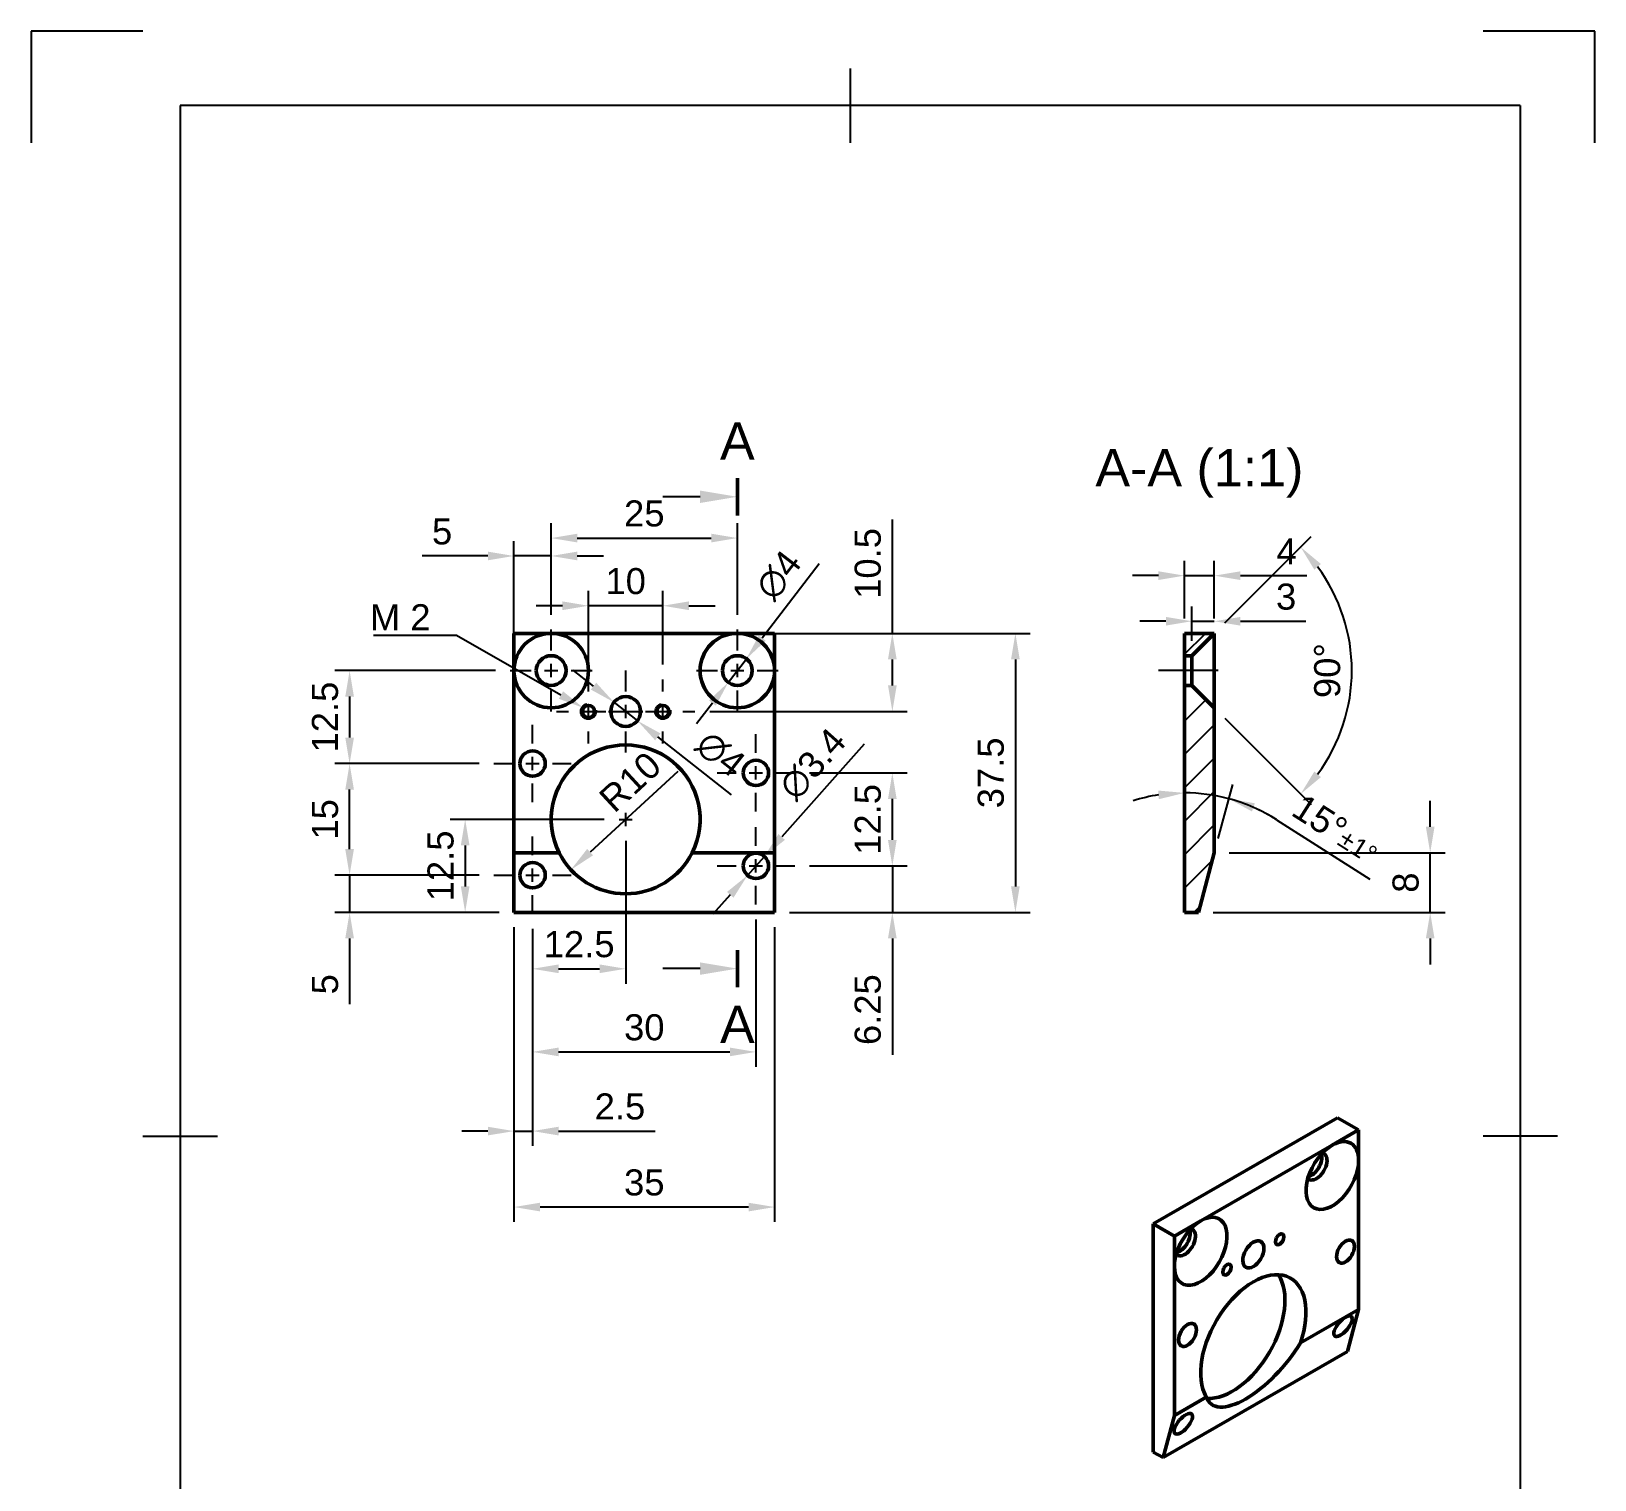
# Model space of a CAD drawing. Header units: millimetres. Extents: x 0 to 210, y 0 to 297.
# Drawn here: x 0 to 210, y 102.3 to 297 of the extents above; entities that cross this region are included whole.
import ezdxf
from ezdxf import colors
from ezdxf.entities.mleader import LeaderData, LeaderLine
from ezdxf.math import Vec2, Vec3

# ---------------------------------------------------------------- set-up
doc = ezdxf.new("R2010")
doc.units = ezdxf.units.MM
doc.header["$LTSCALE"] = 0.75
doc.linetypes.add('CENTER2', pattern=[28.575, 19.05, -3.175, 3.175, -3.175])
for name, color, linetype, lineweight in [('Border', 7, 'Continuous', 25), ('FD_Dimensions', 7, 'Continuous', 25), ('Hatching', 7, 'Continuous', 25), ('Leaders', 7, 'Continuous', 25), ('Section Lines', 7, 'Continuous', 25), ('Smart Centers', 7, 'CENTER2', 25), ('View Labels', 7, 'Continuous', 25), ('Visible', 7, 'Continuous', 50), ('Visible Narrow', 7, 'Continuous', 25)]:
    doc.layers.add(name, color=color, linetype=linetype, lineweight=lineweight)
doc.styles.get("Standard").update_dxf_attribs({"font": 'arial.ttf'})
doc.dimstyles.new('Dim-ISO-25', dxfattribs={"dimtxt": 3.5, "dimasz": 3.5, "dimexe": 2, "dimexo": 2, "dimgap": 1.5, "dimtad": 1, "dimzin": 12, "dimdsep": 46, "dimtxsty": 'Standard', "dimcen": 0, "dimazin": 3, "dimtp": 0.1, "dimtm": 0.1, "dimtfac": 0.714, "dimtmove": 0, "dimatfit": 3, "dimfxl": 1, "dimtzin": 12, "dimarcsym": 0})

# ---------------------------------------------------------------- blocks, each defined once
blk = doc.blocks.new('ISO_A4(P)_SHEET')
at = {"layer": 'Border'}
for p, q in [((15, 297), (0, 297)), ((0, 297), (0, 282)), ((210, 297), (195, 297)), ((210, 282), (210, 297)), ((110, 292), (110, 282)), ((200, 287), (20, 287)), ((20, 287), (20, 10)), ((200, 287), (200, 10)), ((15, 148.5), (25, 148.5)), ((205, 148.5), (195, 148.5))]:
    blk.add_line(p, q, dxfattribs=at)
blk = doc.blocks.new('*U6')
at = {"layer": 'Smart Centers', "color": 0, "linetype": 'Continuous', "ltscale": 0.75, "transparency": 16777216}
for p, q in [((-0.892969, 0), (0.892969, 0)), ((0, -0.892969), (0, 0.892969))]:
    blk.add_line(p, q, dxfattribs=at)
blk = doc.blocks.new('*U7')
at = {"layer": 'Smart Centers', "color": 0, "ltscale": 0.75, "transparency": 16777216}
for p, q in [((0, 2.678906), (0, 5.2)), ((-5.2, 0), (-2.678906, 0)), ((2.678906, 0), (5.2, 0)), ((0, -5.2), (0, -2.678906))]:
    blk.add_line(p, q, dxfattribs=at)
at = {"layer": 'Smart Centers', "color": 0, "linetype": 'Continuous', "ltscale": 0.75, "transparency": 16777216}
for p, q in [((-0.892969, 0), (0.892969, 0)), ((0, -0.892969), (0, 0.892969))]:
    blk.add_line(p, q, dxfattribs=at)
blk = doc.blocks.new('*U8')
at = {"layer": 'Smart Centers', "color": 0, "ltscale": 0.75, "transparency": 16777216}
for p, q in [((0, 2.678906), (0, 5.2)), ((-5.2, 0), (-2.678906, 0)), ((2.678906, 0), (5.2, 0)), ((0, -5.2), (0, -2.678906))]:
    blk.add_line(p, q, dxfattribs=at)
at = {"layer": 'Smart Centers', "color": 0, "linetype": 'Continuous', "ltscale": 0.75, "transparency": 16777216}
for p, q in [((-0.892969, 0), (0.892969, 0)), ((0, -0.892969), (0, 0.892969))]:
    blk.add_line(p, q, dxfattribs=at)
blk = doc.blocks.new('*U9')
at = {"layer": 'Smart Centers', "color": 0, "ltscale": 0.75, "transparency": 16777216}
for p, q in [((0, 2.678906), (0, 5.2)), ((-5.2, 0), (-2.678906, 0)), ((2.678906, 0), (5.2, 0)), ((0, -5.2), (0, -2.678906))]:
    blk.add_line(p, q, dxfattribs=at)
at = {"layer": 'Smart Centers', "color": 0, "linetype": 'Continuous', "ltscale": 0.75, "transparency": 16777216}
for p, q in [((-0.892969, 0), (0.892969, 0)), ((0, -0.892969), (0, 0.892969))]:
    blk.add_line(p, q, dxfattribs=at)
blk = doc.blocks.new('*U10')
at = {"layer": 'Smart Centers', "color": 0, "ltscale": 0.75, "transparency": 16777216}
for p, q in [((0, 2.678906), (0, 5.2)), ((-5.2, 0), (-2.678906, 0)), ((2.678906, 0), (5.2, 0)), ((0, -5.2), (0, -2.678906))]:
    blk.add_line(p, q, dxfattribs=at)
at = {"layer": 'Smart Centers', "color": 0, "linetype": 'Continuous', "ltscale": 0.75, "transparency": 16777216}
for p, q in [((-0.892969, 0), (0.892969, 0)), ((0, -0.892969), (0, 0.892969))]:
    blk.add_line(p, q, dxfattribs=at)
blk = doc.blocks.new('*U11')
at = {"layer": 'Smart Centers', "color": 0, "ltscale": 0.75, "transparency": 16777216}
for p, q in [((0, 2.678906), (0, 5.5)), ((-5.5, 0), (-2.678906, 0)), ((2.678906, 0), (5.5, 0)), ((0, -5.5), (0, -2.678906))]:
    blk.add_line(p, q, dxfattribs=at)
at = {"layer": 'Smart Centers', "color": 0, "linetype": 'Continuous', "ltscale": 0.75, "transparency": 16777216}
for p, q in [((-0.892969, 0), (0.892969, 0)), ((0, -0.892969), (0, 0.892969))]:
    blk.add_line(p, q, dxfattribs=at)
blk = doc.blocks.new('*U12')
at = {"layer": 'Smart Centers', "color": 0, "ltscale": 0.75, "transparency": 16777216}
for p, q in [((0, 2.678906), (0, 4.3115)), ((-4.3115, 0), (-2.678906, 0)), ((2.678906, 0), (4.3115, 0)), ((0, -4.3115), (0, -2.678906))]:
    blk.add_line(p, q, dxfattribs=at)
at = {"layer": 'Smart Centers', "color": 0, "linetype": 'Continuous', "ltscale": 0.75, "transparency": 16777216}
for p, q in [((-0.892969, 0), (0.892969, 0)), ((0, -0.892969), (0, 0.892969))]:
    blk.add_line(p, q, dxfattribs=at)
blk = doc.blocks.new('*U13')
at = {"layer": 'Smart Centers', "color": 0, "ltscale": 0.75, "transparency": 16777216}
for p, q in [((0, 2.678906), (0, 4.3115)), ((-4.3115, 0), (-2.678906, 0)), ((2.678906, 0), (4.3115, 0)), ((0, -4.3115), (0, -2.678906))]:
    blk.add_line(p, q, dxfattribs=at)
at = {"layer": 'Smart Centers', "color": 0, "linetype": 'Continuous', "ltscale": 0.75, "transparency": 16777216}
for p, q in [((-0.892969, 0), (0.892969, 0)), ((0, -0.892969), (0, 0.892969))]:
    blk.add_line(p, q, dxfattribs=at)
blk = doc.blocks.new('*U14')
at = {"layer": 'Smart Centers', "color": 0, "ltscale": 0.75, "transparency": 16777216}
for p, q in [((0, 2.678906), (0, 5.5)), ((-5.5, 0), (-2.678906, 0)), ((2.678906, 0), (5.5, 0)), ((0, -5.5), (0, -2.678906))]:
    blk.add_line(p, q, dxfattribs=at)
at = {"layer": 'Smart Centers', "color": 0, "linetype": 'Continuous', "ltscale": 0.75, "transparency": 16777216}
for p, q in [((-0.892969, 0), (0.892969, 0)), ((0, -0.892969), (0, 0.892969))]:
    blk.add_line(p, q, dxfattribs=at)
blk = doc.blocks.new('*U15')
at = {"layer": 'Smart Centers', "color": 0, "ltscale": 0.75, "transparency": 16777216}
for p, q in [((0, 2.678906), (0, 5.5)), ((-5.5, 0), (-2.678906, 0)), ((2.678906, 0), (5.5, 0)), ((0, -5.5), (0, -2.678906))]:
    blk.add_line(p, q, dxfattribs=at)
at = {"layer": 'Smart Centers', "color": 0, "linetype": 'Continuous', "ltscale": 0.75, "transparency": 16777216}
for p, q in [((-0.892969, 0), (0.892969, 0)), ((0, -0.892969), (0, 0.892969))]:
    blk.add_line(p, q, dxfattribs=at)
blk = doc.blocks.new('*U16')
at = {"layer": 'Smart Centers', "color": 0, "ltscale": 0.75, "transparency": 16777216}
blk.add_line((4, 0), (-4, 0), dxfattribs=at)
blk = doc.blocks.new('*D43')
at = {"layer": 'Defpoints', "color": 0, "transparency": 16777216}
for p in [(154.901967, 209.085929), (156.90552, 194.558438), (158.901967, 186.585929), (154.901967, 178.585929), (156.758373, 178.585929)]:
    blk.add_point(p, dxfattribs=at)
at = {"layer": 'FD_Dimensions', "lineweight": -2, "transparency": 16777216}
for p, q in [((159.419605, 188.51778), (161.369386, 195.794464)), ((167.258562, 191.042551), (179.809005, 183.042441))]:
    blk.add_line(p, q, dxfattribs=at)
for start, end in [(98.73185, 107.4637), (75, 90), (57.485078, 75), (57.5363, 66.26815)]:
    blk.add_arc((154.901967, 171.657725), 22.98819, start, end, dxfattribs=at)
at = {"layer": 'FD_Dimensions', "transparency": 16777216}
for points in [[(151.367716, 194.961115), (151.45653, 193.797834), (154.901967, 194.645915)], [(163.960285, 192.151683), (164.347152, 193.25234), (160.851748, 193.862612)]]:
    blk.add_solid(points, dxfattribs=at)
at = {"layer": 'FD_Dimensions', "color": 0, "transparency": 16777216, "insert": (175.300612, 189.814268), "char_height": 3.5, "attachment_point": 5, "rotation": 327.48507476}
blk.add_mtext('15°{\\H2.499;±1°}', dxfattribs=at)
blk = doc.blocks.new('*D44')
at = {"layer": 'Defpoints', "color": 0, "transparency": 16777216}
for p in [(158.901967, 223.841807), (154.901967, 216.085929), (158.901967, 216.085929)]:
    blk.add_point(p, dxfattribs=at)
at = {"layer": 'FD_Dimensions', "lineweight": -2, "transparency": 16777216}
for p, q in [((154.901967, 218.085929), (154.901967, 225.841807)), ((158.901967, 218.085929), (158.901967, 225.841807)), ((151.401967, 223.841807), (147.901967, 223.841807)), ((154.901967, 223.841807), (158.901967, 223.841807)), ((162.401967, 223.841807), (171.32284, 223.841807))]:
    blk.add_line(p, q, dxfattribs=at)
at = {"layer": 'FD_Dimensions', "transparency": 16777216}
for points in [[(151.401967, 224.425141), (151.401967, 223.258474), (154.901967, 223.841807)], [(162.401967, 224.425141), (162.401967, 223.258474), (158.901967, 223.841807)]]:
    blk.add_solid(points, dxfattribs=at)
at = {"layer": 'FD_Dimensions', "color": 0, "transparency": 16777216, "insert": (168.612404, 227.091807), "char_height": 3.5, "attachment_point": 5}
blk.add_mtext('4', dxfattribs=at)
blk = doc.blocks.new('*D45')
at = {"layer": 'Defpoints', "color": 0, "transparency": 16777216}
for p in [(158.901967, 217.712371), (158.901967, 216.085929), (155.901967, 213.085929)]:
    blk.add_point(p, dxfattribs=at)
at = {"layer": 'FD_Dimensions', "lineweight": -2, "transparency": 16777216}
for p, q in [((155.901967, 215.085929), (155.901967, 219.712371)), ((158.901967, 218.085929), (158.901967, 219.712371)), ((152.401967, 217.712371), (148.901967, 217.712371)), ((155.901967, 217.712371), (158.901967, 217.712371)), ((162.401967, 217.712371), (171.193918, 217.712371))]:
    blk.add_line(p, q, dxfattribs=at)
at = {"layer": 'FD_Dimensions', "transparency": 16777216}
for points in [[(152.401967, 218.295705), (152.401967, 217.129038), (155.901967, 217.712371)], [(162.401967, 218.295705), (162.401967, 217.129038), (158.901967, 217.712371)]]:
    blk.add_solid(points, dxfattribs=at)
at = {"layer": 'FD_Dimensions', "color": 0, "transparency": 16777216, "insert": (168.547942, 221.00057), "char_height": 3.5, "attachment_point": 5}
blk.add_mtext('3', dxfattribs=at)
blk = doc.blocks.new('*D46')
at = {"layer": 'Defpoints', "color": 0, "transparency": 16777216}
for p in [(176.571262, 217.160148), (158.901967, 216.085929), (155.901967, 213.085929), (155.901967, 209.085929), (158.901967, 206.085929)]:
    blk.add_point(p, dxfattribs=at)
at = {"layer": 'FD_Dimensions', "lineweight": -2, "transparency": 16777216}
for p, q in [((160.316181, 217.500142), (171.911257, 229.095218)), ((160.316181, 204.671715), (171.911256, 193.07664))]:
    blk.add_line(p, q, dxfattribs=at)
blk.add_arc((153.901967, 211.085929), 23.468981, 323.552631, 36.447367, dxfattribs=at)
at = {"layer": 'FD_Dimensions', "transparency": 16777216}
for points in [[(172.338397, 224.647904), (173.222572, 225.409051), (170.497044, 227.681004)], [(173.222572, 196.762806), (172.338396, 197.523953), (170.497043, 194.490853)]]:
    blk.add_solid(points, dxfattribs=at)
at = {"layer": 'FD_Dimensions', "color": 0, "transparency": 16777216, "insert": (174.083943, 211.085929), "char_height": 3.5, "attachment_point": 5, "rotation": 90}
blk.add_mtext('90°', dxfattribs=at)
blk = doc.blocks.new('*D47')
at = {"layer": 'Defpoints', "color": 0, "transparency": 16777216}
for p in [(64.838182, 178.585929), (99.838182, 178.585929), (64.838182, 138.98795)]:
    blk.add_point(p, dxfattribs=at)
at = {"layer": 'FD_Dimensions', "color": 0, "lineweight": -2, "transparency": 16777216}
for p, q in [((64.838182, 176.585929), (64.838182, 136.98795)), ((99.838182, 176.585929), (99.838182, 136.98795)), ((96.338182, 138.98795), (68.338182, 138.98795))]:
    blk.add_line(p, q, dxfattribs=at)
at = {"layer": 'FD_Dimensions', "color": 0, "transparency": 16777216}
for points in [[(68.338182, 139.571283), (68.338182, 138.404616), (64.838182, 138.98795)], [(96.338182, 139.571283), (96.338182, 138.404616), (99.838182, 138.98795)]]:
    blk.add_solid(points, dxfattribs=at)
at = {"layer": 'FD_Dimensions', "color": 0, "transparency": 16777216, "insert": (82.338182, 142.276149), "char_height": 3.5, "attachment_point": 5}
blk.add_mtext('35', dxfattribs=at)
blk = doc.blocks.new('*D48')
at = {"layer": 'Defpoints', "color": 0, "transparency": 16777216}
for p in [(99.838182, 216.085929), (99.838182, 178.585929), (132.185556, 178.585929)]:
    blk.add_point(p, dxfattribs=at)
at = {"layer": 'FD_Dimensions', "color": 0, "lineweight": -2, "transparency": 16777216}
for p, q in [((101.838182, 216.085929), (134.185556, 216.085929)), ((132.185556, 212.585929), (132.185556, 182.085929)), ((101.838182, 178.585929), (134.185556, 178.585929))]:
    blk.add_line(p, q, dxfattribs=at)
at = {"layer": 'FD_Dimensions', "color": 0, "transparency": 16777216}
for points in [[(131.602223, 212.585929), (132.768889, 212.585929), (132.185556, 216.085929)], [(131.602223, 182.085929), (132.768889, 182.085929), (132.185556, 178.585929)]]:
    blk.add_solid(points, dxfattribs=at)
at = {"layer": 'FD_Dimensions', "color": 0, "transparency": 16777216, "insert": (128.897357, 197.335929), "char_height": 3.5, "attachment_point": 5, "rotation": 90}
blk.add_mtext('37.5', dxfattribs=at)
blk = doc.blocks.new('*D49')
at = {"layer": 'Defpoints', "color": 0, "transparency": 16777216}
for p in [(42.757665, 198.585929), (62.138182, 198.585929), (62.138182, 183.585929)]:
    blk.add_point(p, dxfattribs=at)
at = {"layer": 'FD_Dimensions', "color": 0, "lineweight": -2, "transparency": 16777216}
for p, q in [((60.138182, 198.585929), (40.757665, 198.585929)), ((42.757665, 187.085929), (42.757665, 195.085929)), ((60.138182, 183.585929), (40.757665, 183.585929))]:
    blk.add_line(p, q, dxfattribs=at)
at = {"layer": 'FD_Dimensions', "color": 0, "transparency": 16777216}
for points in [[(42.174332, 195.085929), (43.340998, 195.085929), (42.757665, 198.585929)], [(42.174332, 187.085929), (43.340998, 187.085929), (42.757665, 183.585929)]]:
    blk.add_solid(points, dxfattribs=at)
at = {"layer": 'FD_Dimensions', "color": 0, "transparency": 16777216, "insert": (39.47066, 191.085929), "char_height": 3.5, "attachment_point": 5, "rotation": 90}
blk.add_mtext('15', dxfattribs=at)
blk = doc.blocks.new('*D50')
at = {"layer": 'Defpoints', "color": 0, "transparency": 16777216}
for p in [(102.538182, 197.335929), (115.656247, 197.335929), (102.538182, 184.835929)]:
    blk.add_point(p, dxfattribs=at)
at = {"layer": 'FD_Dimensions', "color": 0, "lineweight": -2, "transparency": 16777216}
for p, q in [((104.538182, 197.335929), (117.656247, 197.335929)), ((115.656247, 188.335929), (115.656247, 193.835929)), ((104.538182, 184.835929), (117.656247, 184.835929))]:
    blk.add_line(p, q, dxfattribs=at)
at = {"layer": 'FD_Dimensions', "color": 0, "transparency": 16777216}
for points in [[(115.072914, 193.835929), (116.23958, 193.835929), (115.656247, 197.335929)], [(115.072914, 188.335929), (116.23958, 188.335929), (115.656247, 184.835929)]]:
    blk.add_solid(points, dxfattribs=at)
at = {"layer": 'FD_Dimensions', "color": 0, "transparency": 16777216, "insert": (112.369242, 191.085929), "char_height": 3.5, "attachment_point": 5, "rotation": 90}
blk.add_mtext('12.5', dxfattribs=at)
blk = doc.blocks.new('*D51')
at = {"layer": 'Defpoints', "color": 0, "transparency": 16777216}
for p in [(94.838182, 228.890072), (69.838182, 216.58593), (94.838182, 216.58593)]:
    blk.add_point(p, dxfattribs=at)
at = {"layer": 'FD_Dimensions', "color": 0, "lineweight": -2, "transparency": 16777216}
for p, q in [((69.838182, 218.58593), (69.838182, 230.890072)), ((94.838182, 218.58593), (94.838182, 230.890072)), ((73.338182, 228.890072), (91.338182, 228.890072))]:
    blk.add_line(p, q, dxfattribs=at)
at = {"layer": 'FD_Dimensions', "color": 0, "transparency": 16777216}
for points in [[(73.338182, 229.473406), (73.338182, 228.306739), (69.838182, 228.890072)], [(91.338182, 229.473406), (91.338182, 228.306739), (94.838182, 228.890072)]]:
    blk.add_solid(points, dxfattribs=at)
at = {"layer": 'FD_Dimensions', "color": 0, "transparency": 16777216, "insert": (82.338182, 232.177078), "char_height": 3.5, "attachment_point": 5}
blk.add_mtext('25', dxfattribs=at)
blk = doc.blocks.new('*D52')
at = {"layer": 'Defpoints', "color": 0, "transparency": 16777216}
for p in [(64.338182, 211.08593), (42.757665, 198.585929), (62.138182, 198.585929)]:
    blk.add_point(p, dxfattribs=at)
at = {"layer": 'FD_Dimensions', "color": 0, "lineweight": -2, "transparency": 16777216}
for p, q in [((62.338182, 211.08593), (40.757665, 211.08593)), ((42.757665, 207.58593), (42.757665, 202.085929)), ((60.138182, 198.585929), (40.757665, 198.585929))]:
    blk.add_line(p, q, dxfattribs=at)
at = {"layer": 'FD_Dimensions', "color": 0, "transparency": 16777216}
for points in [[(42.174332, 207.58593), (43.340998, 207.58593), (42.757665, 211.08593)], [(42.174332, 202.085929), (43.340998, 202.085929), (42.757665, 198.585929)]]:
    blk.add_solid(points, dxfattribs=at)
at = {"layer": 'FD_Dimensions', "color": 0, "transparency": 16777216, "insert": (39.47066, 204.83593), "char_height": 3.5, "attachment_point": 5, "rotation": 90}
blk.add_mtext('12.5', dxfattribs=at)
blk = doc.blocks.new('*D53')
at = {"layer": 'Defpoints', "color": 0, "transparency": 16777216}
for p in [(96.055559, 212.672748), (93.620805, 209.499111)]:
    blk.add_point(p, dxfattribs=at)
at = {"layer": 'FD_Dimensions', "lineweight": -2, "transparency": 16777216}
for p, q in [((105.848135, 225.437114), (98.185968, 215.449681)), ((93.620805, 209.499111), (96.055559, 212.672748)), ((91.490396, 206.722178), (89.359986, 203.945246))]:
    blk.add_line(p, q, dxfattribs=at)
at = {"layer": 'FD_Dimensions', "transparency": 16777216}
for points in [[(97.723146, 215.804749), (98.64879, 215.094613), (96.055559, 212.672748)], [(91.027574, 207.077247), (91.953218, 206.36711), (93.620805, 209.499111)]]:
    blk.add_solid(points, dxfattribs=at)
at = {"layer": 'FD_Dimensions', "color": 0, "transparency": 16777216, "insert": (100.396652, 223.892208), "char_height": 3.5, "attachment_point": 5, "rotation": 52.50527916}
blk.add_mtext('∅4', dxfattribs=at)
blk = doc.blocks.new('*D54')
at = {"layer": 'Defpoints', "color": 0, "transparency": 16777216}
for p in [(74.838182, 219.796924), (74.838182, 209.897429), (84.838182, 209.897429)]:
    blk.add_point(p, dxfattribs=at)
at = {"layer": 'FD_Dimensions', "lineweight": -2, "transparency": 16777216}
for p, q in [((74.838182, 211.897429), (74.838182, 221.796924)), ((84.838182, 211.897429), (84.838182, 221.796924)), ((71.338182, 219.796924), (67.838182, 219.796924)), ((84.838182, 219.796924), (74.838182, 219.796924)), ((88.338182, 219.796924), (91.838182, 219.796924))]:
    blk.add_line(p, q, dxfattribs=at)
at = {"layer": 'FD_Dimensions', "transparency": 16777216}
for points in [[(71.338182, 220.380258), (71.338182, 219.213591), (74.838182, 219.796924)], [(88.338182, 220.380258), (88.338182, 219.213591), (84.838182, 219.796924)]]:
    blk.add_solid(points, dxfattribs=at)
at = {"layer": 'FD_Dimensions', "color": 0, "transparency": 16777216, "insert": (79.838182, 223.08393), "char_height": 3.5, "attachment_point": 5}
blk.add_mtext('10', dxfattribs=at)
blk = doc.blocks.new('*D55')
at = {"layer": 'Defpoints', "color": 0, "transparency": 16777216}
for p in [(78.26778, 206.824411), (81.408584, 204.347448)]:
    blk.add_point(p, dxfattribs=at)
at = {"layer": 'FD_Dimensions', "lineweight": -2, "transparency": 16777216}
for p, q in [((75.519575, 208.991753), (72.771371, 211.159096)), ((78.26778, 206.824411), (81.408584, 204.347448)), ((94.040898, 194.385107), (84.156789, 202.180106))]:
    blk.add_line(p, q, dxfattribs=at)
at = {"layer": 'FD_Dimensions', "transparency": 16777216}
for points in [[(75.880799, 209.449787), (75.158352, 208.533719), (78.26778, 206.824411)], [(84.518013, 202.63814), (83.795565, 201.722072), (81.408584, 204.347448)]]:
    blk.add_solid(points, dxfattribs=at)
at = {"layer": 'FD_Dimensions', "color": 0, "transparency": 16777216, "insert": (92.569007, 199.856756), "char_height": 3.5, "attachment_point": 5, "rotation": 321.73927116}
blk.add_mtext('∅4', dxfattribs=at)
blk = doc.blocks.new('*D56')
at = {"layer": 'Defpoints', "color": 0, "transparency": 16777216}
for p in [(98.467202, 186.106879), (96.209162, 183.56498)]:
    blk.add_point(p, dxfattribs=at)
at = {"layer": 'FD_Dimensions', "color": 0, "lineweight": -2, "transparency": 16777216}
for p, q in [((111.859876, 201.183154), (100.791655, 188.723541)), ((96.209162, 183.56498), (98.467202, 186.106879)), ((93.884709, 180.948318), (91.560256, 178.331657))]:
    blk.add_line(p, q, dxfattribs=at)
at = {"layer": 'FD_Dimensions', "color": 0, "transparency": 16777216}
for points in [[(100.355545, 189.11095), (101.227766, 188.336132), (98.467202, 186.106879)], [(93.448598, 181.335727), (94.320819, 180.560909), (96.209162, 183.56498)]]:
    blk.add_solid(points, dxfattribs=at)
at = {"layer": 'FD_Dimensions', "color": 0, "transparency": 16777216, "insert": (104.957388, 198.509684), "char_height": 3.5, "attachment_point": 5, "rotation": 48.38446077}
blk.add_mtext('∅3.4', dxfattribs=at)
blk = doc.blocks.new('*D57')
at = {"layer": 'Defpoints', "color": 0, "transparency": 16777216}
for p in [(97.338182, 179.635929), (67.338182, 178.385929), (97.338182, 159.83694)]:
    blk.add_point(p, dxfattribs=at)
at = {"layer": 'FD_Dimensions', "color": 0, "lineweight": -2, "transparency": 16777216}
for p, q in [((97.338182, 177.635929), (97.338182, 157.83694)), ((67.338182, 176.385929), (67.338182, 157.83694)), ((70.838182, 159.83694), (93.838182, 159.83694))]:
    blk.add_line(p, q, dxfattribs=at)
at = {"layer": 'FD_Dimensions', "color": 0, "transparency": 16777216}
for points in [[(70.838182, 160.420273), (70.838182, 159.253606), (67.338182, 159.83694)], [(93.838182, 160.420273), (93.838182, 159.253606), (97.338182, 159.83694)]]:
    blk.add_solid(points, dxfattribs=at)
at = {"layer": 'FD_Dimensions', "color": 0, "transparency": 16777216, "insert": (82.338182, 163.125139), "char_height": 3.5, "attachment_point": 5}
blk.add_mtext('30', dxfattribs=at)
blk = doc.blocks.new('*D58')
at = {"layer": 'Defpoints', "color": 0, "transparency": 16777216}
for p in [(62.138182, 183.585929), (42.757665, 178.585929), (64.838182, 178.585929)]:
    blk.add_point(p, dxfattribs=at)
at = {"layer": 'FD_Dimensions', "color": 0, "lineweight": -2, "transparency": 16777216}
for p, q in [((42.757665, 187.085929), (42.757665, 190.585929)), ((60.138182, 183.585929), (40.757665, 183.585929)), ((42.757665, 183.585929), (42.757665, 178.585929)), ((62.838182, 178.585929), (40.757665, 178.585929)), ((42.757665, 175.085929), (42.757665, 166.265329))]:
    blk.add_line(p, q, dxfattribs=at)
at = {"layer": 'FD_Dimensions', "color": 0, "transparency": 16777216}
for points in [[(42.174332, 187.085929), (43.340998, 187.085929), (42.757665, 183.585929)], [(42.174332, 175.085929), (43.340998, 175.085929), (42.757665, 178.585929)]]:
    blk.add_solid(points, dxfattribs=at)
at = {"layer": 'FD_Dimensions', "color": 0, "transparency": 16777216, "insert": (39.477822, 168.925629), "char_height": 3.5, "attachment_point": 5, "rotation": 90}
blk.add_mtext('5', dxfattribs=at)
blk = doc.blocks.new('*D59')
at = {"layer": 'Defpoints', "color": 0, "transparency": 16777216}
for p in [(64.838182, 178.585929), (67.338182, 178.385929), (67.338182, 149.198525)]:
    blk.add_point(p, dxfattribs=at)
at = {"layer": 'FD_Dimensions', "color": 0, "lineweight": -2, "transparency": 16777216}
for p, q in [((64.838182, 176.585929), (64.838182, 147.198525)), ((67.338182, 176.385929), (67.338182, 147.198525)), ((61.338182, 149.198525), (57.838182, 149.198525)), ((64.838182, 149.198525), (67.338182, 149.198525)), ((70.838182, 149.198525), (83.796231, 149.198525))]:
    blk.add_line(p, q, dxfattribs=at)
at = {"layer": 'FD_Dimensions', "color": 0, "transparency": 16777216}
for points in [[(61.338182, 149.781858), (61.338182, 148.615191), (64.838182, 149.198525)], [(70.838182, 149.781858), (70.838182, 148.615191), (67.338182, 149.198525)]]:
    blk.add_solid(points, dxfattribs=at)
at = {"layer": 'FD_Dimensions', "color": 0, "transparency": 16777216, "insert": (79.067207, 152.48553), "char_height": 3.5, "attachment_point": 5}
blk.add_mtext('2.5', dxfattribs=at)
blk = doc.blocks.new('*D60')
at = {"layer": 'Defpoints', "color": 0, "transparency": 16777216}
for p in [(87.195007, 197.859195), (79.838182, 191.085929)]:
    blk.add_point(p, dxfattribs=at)
at = {"layer": 'FD_Dimensions', "lineweight": -2, "transparency": 16777216}
blk.add_line((86.851233, 197.542689), (75.056246, 186.683307), dxfattribs=at)
at = {"layer": 'FD_Dimensions', "transparency": 16777216}
blk.add_solid([(74.661138, 187.112455), (75.451353, 186.254159), (72.481357, 184.312664)], dxfattribs=at)
at = {"layer": 'FD_Dimensions', "color": 0, "transparency": 16777216, "insert": (80.449381, 196.116614), "char_height": 3.5, "attachment_point": 5, "rotation": 42.63508148}
blk.add_mtext('R10', dxfattribs=at)
blk = doc.blocks.new('*D61')
at = {"layer": 'Defpoints', "color": 0, "transparency": 16777216}
for p in [(64.838182, 226.485425), (69.838182, 216.58593), (64.838182, 211.08593)]:
    blk.add_point(p, dxfattribs=at)
at = {"layer": 'FD_Dimensions', "color": 0, "lineweight": -2, "transparency": 16777216}
for p, q in [((64.838182, 213.08593), (64.838182, 228.485425)), ((69.838182, 218.58593), (69.838182, 228.485425)), ((61.338182, 226.485425), (52.517582, 226.485425)), ((69.838182, 226.485425), (64.838182, 226.485425)), ((73.338182, 226.485425), (76.838182, 226.485425))]:
    blk.add_line(p, q, dxfattribs=at)
at = {"layer": 'FD_Dimensions', "color": 0, "transparency": 16777216}
for points in [[(61.338182, 227.068758), (61.338182, 225.902091), (64.838182, 226.485425)], [(73.338182, 227.068758), (73.338182, 225.902091), (69.838182, 226.485425)]]:
    blk.add_solid(points, dxfattribs=at)
at = {"layer": 'FD_Dimensions', "color": 0, "transparency": 16777216, "insert": (55.177882, 229.765268), "char_height": 3.5, "attachment_point": 5}
blk.add_mtext('5', dxfattribs=at)
blk = doc.blocks.new('*D62')
at = {"layer": 'Defpoints', "color": 0, "transparency": 16777216}
for p in [(94.838182, 216.085929), (115.656247, 216.085929), (89.149682, 205.585929)]:
    blk.add_point(p, dxfattribs=at)
at = {"layer": 'FD_Dimensions', "color": 0, "lineweight": -2, "transparency": 16777216}
for p, q in [((115.656247, 216.085929), (115.656247, 231.374129)), ((96.838182, 216.085929), (117.656247, 216.085929)), ((115.656247, 209.085929), (115.656247, 212.585929)), ((91.149682, 205.585929), (117.656247, 205.585929))]:
    blk.add_line(p, q, dxfattribs=at)
at = {"layer": 'FD_Dimensions', "color": 0, "transparency": 16777216}
for points in [[(115.072914, 212.585929), (116.23958, 212.585929), (115.656247, 216.085929)], [(115.072914, 209.085929), (116.23958, 209.085929), (115.656247, 205.585929)]]:
    blk.add_solid(points, dxfattribs=at)
at = {"layer": 'FD_Dimensions', "color": 0, "transparency": 16777216, "insert": (112.369242, 225.480029), "char_height": 3.5, "attachment_point": 5, "rotation": 90}
blk.add_mtext('10.5', dxfattribs=at)
blk = doc.blocks.new('*D63')
at = {"layer": 'Defpoints', "color": 0, "transparency": 16777216}
for p in [(102.538182, 184.835929), (99.838182, 178.585929), (115.656247, 178.585929)]:
    blk.add_point(p, dxfattribs=at)
at = {"layer": 'FD_Dimensions', "color": 0, "lineweight": -2, "transparency": 16777216}
for p, q in [((115.656247, 188.335929), (115.656247, 191.835929)), ((104.538182, 184.835929), (117.656247, 184.835929)), ((115.656247, 184.835929), (115.656247, 178.585929)), ((101.838182, 178.585929), (117.656247, 178.585929)), ((115.656247, 175.085929), (115.656247, 159.449163))]:
    blk.add_line(p, q, dxfattribs=at)
at = {"layer": 'FD_Dimensions', "color": 0, "transparency": 16777216}
for points in [[(115.072914, 188.335929), (116.23958, 188.335929), (115.656247, 184.835929)], [(115.072914, 175.085929), (116.23958, 175.085929), (115.656247, 178.585929)]]:
    blk.add_solid(points, dxfattribs=at)
at = {"layer": 'FD_Dimensions', "color": 0, "transparency": 16777216, "insert": (112.369242, 165.517546), "char_height": 3.5, "attachment_point": 5, "rotation": 90}
blk.add_mtext('6.25', dxfattribs=at)
blk = doc.blocks.new('*D64')
at = {"layer": 'Defpoints', "color": 0, "transparency": 16777216}
for p in [(79.838182, 190.192961), (67.338182, 178.385929), (79.838182, 171.007528)]:
    blk.add_point(p, dxfattribs=at)
at = {"layer": 'FD_Dimensions', "lineweight": -2, "transparency": 16777216}
for p, q in [((79.838182, 188.192961), (79.838182, 169.007528)), ((67.338182, 176.385929), (67.338182, 169.007528)), ((70.838182, 171.007528), (76.338182, 171.007528))]:
    blk.add_line(p, q, dxfattribs=at)
at = {"layer": 'FD_Dimensions', "transparency": 16777216}
for points in [[(70.838182, 171.590862), (70.838182, 170.424195), (67.338182, 171.007528)], [(76.338182, 171.590862), (76.338182, 170.424195), (79.838182, 171.007528)]]:
    blk.add_solid(points, dxfattribs=at)
at = {"layer": 'FD_Dimensions', "color": 0, "transparency": 16777216, "insert": (73.588182, 174.294534), "char_height": 3.5, "attachment_point": 5}
blk.add_mtext('12.5', dxfattribs=at)
blk = doc.blocks.new('*D65')
at = {"layer": 'Defpoints', "color": 0, "transparency": 16777216}
for p in [(78.945213, 191.085929), (58.279318, 178.585929), (64.838182, 178.585929)]:
    blk.add_point(p, dxfattribs=at)
at = {"layer": 'FD_Dimensions', "lineweight": -2, "transparency": 16777216}
for p, q in [((76.945213, 191.085929), (56.279318, 191.085929)), ((58.279318, 187.585929), (58.279318, 182.085929)), ((62.838182, 178.585929), (56.279318, 178.585929))]:
    blk.add_line(p, q, dxfattribs=at)
at = {"layer": 'FD_Dimensions', "transparency": 16777216}
for points in [[(57.695985, 187.585929), (58.862651, 187.585929), (58.279318, 191.085929)], [(57.695985, 182.085929), (58.862651, 182.085929), (58.279318, 178.585929)]]:
    blk.add_solid(points, dxfattribs=at)
at = {"layer": 'FD_Dimensions', "color": 0, "transparency": 16777216, "insert": (54.992313, 184.835929), "char_height": 3.5, "attachment_point": 5, "rotation": 90}
blk.add_mtext('12.5', dxfattribs=at)
blk = doc.blocks.new('*D66')
at = {"layer": 'Defpoints', "color": 0, "transparency": 16777216}
for p in [(158.901967, 186.585929), (187.899633, 186.585929), (156.758373, 178.585929)]:
    blk.add_point(p, dxfattribs=at)
at = {"layer": 'FD_Dimensions', "color": 0, "lineweight": -2, "transparency": 16777216}
for p, q in [((187.899633, 190.085929), (187.899633, 193.585929)), ((160.901967, 186.585929), (189.899633, 186.585929)), ((187.899633, 178.585929), (187.899633, 186.585929)), ((158.758373, 178.585929), (189.899633, 178.585929)), ((187.899633, 175.085929), (187.899633, 171.585929))]:
    blk.add_line(p, q, dxfattribs=at)
at = {"layer": 'FD_Dimensions', "color": 0, "transparency": 16777216}
for points in [[(187.3163, 190.085929), (188.482967, 190.085929), (187.899633, 186.585929)], [(187.3163, 175.085929), (188.482967, 175.085929), (187.899633, 178.585929)]]:
    blk.add_solid(points, dxfattribs=at)
at = {"layer": 'FD_Dimensions', "color": 0, "transparency": 16777216, "insert": (184.612628, 182.585929), "char_height": 3.5, "attachment_point": 5, "rotation": 90}
blk.add_mtext('8', dxfattribs=at)

msp = doc.modelspace()

# ---------------------------------------------------------------- hatches: boundary and pattern name
at = {"layer": 'Hatching'}
h = msp.add_hatch(dxfattribs=at)
h.set_pattern_fill('ANSI31', color=256, style=0)
h.paths.add_polyline_path([(158.902, 206.086), (155.902, 209.086), (154.902, 209.086), (154.902, 178.586), (156.758, 178.586), (158.902, 186.586)], flags=0)
h.paths.add_polyline_path([(155.902, 213.086), (158.902, 216.086), (154.902, 216.086), (154.902, 213.086)], flags=0)

# ---------------------------------------------------------------- linework, layer by layer
at = {"layer": 'Section Lines', "lineweight": 50}
for p, q in [((94.838, 236.938), (94.838, 231.938)), ((94.838, 168.532), (94.838, 173.532))]:
    msp.add_line(p, q, dxfattribs=at)
at = {"layer": 'Section Lines'}
for p, q in [((89.838, 234.438), (84.838, 234.438)), ((89.838, 171.032), (84.838, 171.032))]:
    msp.add_line(p, q, dxfattribs=at)
for points in [[(89.838, 235.271), (94.838, 234.438), (89.838, 233.604)], [(89.838, 171.865), (94.838, 171.032), (89.838, 170.198)]]:
    msp.add_solid(points, dxfattribs=at)
at = {"layer": 'Visible', "extrusion": (-1e-16, -1, 0)}
for p, q in [((64.838, 216.086), (69.838, 216.086)), ((64.838, 211.086), (64.838, 216.086)), ((69.838, 216.086), (94.838, 216.086)), ((94.838, 216.086), (99.838, 216.086)), ((99.838, 216.086), (99.838, 211.086)), ((64.838, 186.586), (64.838, 211.086)), ((99.838, 211.086), (99.838, 186.586)), ((70.908, 186.586), (64.838, 186.586)), ((64.838, 178.586), (64.838, 186.586)), ((99.838, 186.586), (88.768, 186.586)), ((99.838, 186.586), (99.838, 178.586)), ((99.838, 178.586), (64.838, 178.586))]:
    msp.add_line(p, q, dxfattribs=at)
at = {"layer": 'Visible', "extrusion": (-6e-16, -1, -3e-16)}
for p, q in [((158.902, 216.086), (154.902, 216.086)), ((154.902, 216.086), (154.902, 213.086)), ((155.902, 213.086), (158.902, 216.086)), ((158.902, 216.086), (158.902, 211.086)), ((154.902, 213.086), (155.902, 213.086)), ((154.902, 209.086), (154.902, 213.086)), ((155.902, 213.086), (155.902, 209.086)), ((158.902, 211.086), (158.902, 206.086)), ((155.902, 209.086), (154.902, 209.086)), ((154.902, 209.086), (154.902, 178.586)), ((158.902, 206.086), (155.902, 209.086)), ((158.902, 186.586), (158.902, 206.086)), ((156.758, 178.586), (158.902, 186.586)), ((154.902, 178.586), (156.758, 178.586))]:
    msp.add_line(p, q, dxfattribs=at)
at = {"layer": 'Visible', "extrusion": (0, -0.817547, -0.575862)}
for p, q in [((175.459, 150.979), (150.71, 136.728)), ((174.752, 147.315), (178.287, 149.351)), ((178.287, 149.351), (175.459, 150.979)), ((178.287, 149.351), (178.287, 145.263)), ((157.074, 137.135), (174.752, 147.315)), ((178.287, 145.263), (178.287, 125.233)), ((150.71, 136.728), (153.539, 135.099)), ((150.71, 136.728), (150.71, 106.069)), ((153.539, 135.099), (157.074, 137.135)), ((153.539, 131.011), (153.539, 135.099)), ((153.539, 110.981), (153.539, 131.011)), ((178.287, 125.233), (170.46, 120.725)), ((178.287, 125.233), (176.772, 119.565)), ((176.772, 119.565), (152.023, 105.314)), ((157.831, 113.453), (153.539, 110.981)), ((152.023, 105.314), (153.539, 110.981)), ((152.023, 105.314), (150.71, 106.069))]:
    msp.add_line(p, q, dxfattribs=at)
at = {"layer": 'Visible', "extrusion": (0, 0, -1)}
for centre, radius in [((-69.838, 211.086), 2), ((-94.838, 211.086), 2), ((-74.838, 205.586), 0.811), ((-79.838, 205.586), 2), ((-84.838, 205.586), 0.811), ((-67.338, 198.586), 1.7), ((-97.338, 197.336), 1.7), ((-67.338, 183.586), 1.7), ((-97.338, 184.836), 1.7)]:
    msp.add_circle(centre, radius, dxfattribs=at)
for centre, radius, start, end in [((-69.838, 211.086), 5, 90, 0), ((-69.838, 211.086), 5, 0, 90), ((-94.838, 211.086), 5, 180, 90), ((-94.838, 211.086), 5, 90, 180), ((-79.838, 191.086), 10, 333.25632, 206.74368)]:
    msp.add_arc(centre, radius, start, end, dxfattribs=at)
at = {"layer": 'Visible'}
msp.add_arc((79.838, 191.086), 10, 206.74368, 333.25632, dxfattribs=at)
at = {"layer": 'Visible', "extrusion": (2e-16, -2e-16, -1)}
for centre, start_param, end_param in [((174.752, 143.227), 0.7873319, 5.4997209), ((157.074, 133.047), -0.7834645, 3.9289245)]:
    msp.add_ellipse(centre, major_axis=(2.495, 4.333), ratio=0.5780931, start_param=start_param, end_param=end_param, dxfattribs=at)
at = {"layer": 'Visible', "extrusion": (-3e-16, 0, -1)}
for centre, start_param, end_param in [((174.752, 143.227), -0.7834645, 0.7873319), ((157.074, 133.047), 3.9289245, 5.4997209)]:
    msp.add_ellipse(centre, major_axis=(2.495, 4.333), ratio=0.5780931, start_param=start_param, end_param=end_param, dxfattribs=at)
at = {"layer": 'Visible', "extrusion": (-1e-16, -1e-16, -1)}
msp.add_ellipse((172.631, 144.448), major_axis=(0.998, 1.733), ratio=0.5780931, start_param=-0.182219, end_param=3.3238117, dxfattribs=at)
at = {"layer": 'Visible'}
for centre, major_axis, ratio, start_param, end_param in [((171.923, 144.856), (0.998, 1.733), 0.5780931, 3.6440907, 5.7806873), ((154.246, 134.676), (0.998, 1.733), 0.5780931, 3.6440907, 5.7806873), ((161.317, 122.397), (4.99, 8.666), 0.5780931, 3.420541, 5.9969973), ((164.998, 120.277), (6.597, 7.706), 0.4118211, 2.8981508, 5.1062128)]:
    msp.add_ellipse(centre, major_axis=major_axis, ratio=ratio, start_param=start_param, end_param=end_param, dxfattribs=at)
at = {"layer": 'Visible', "extrusion": (-2e-16, 0, -1)}
for centre, major_axis, ratio, start_param, end_param in [((154.953, 134.269), (0.998, 1.733), 0.5780931, -0.182219, 3.3238117), ((176.188, 122.975), (1.121, 1.31), 0.4118211, 4.712389, 10.9955743), ((154.738, 109.874), (1.121, 1.31), 0.4118211, -1.5707963, 4.712389)]:
    msp.add_ellipse(centre, major_axis=major_axis, ratio=ratio, start_param=start_param, end_param=end_param, dxfattribs=at)
at = {"layer": 'Visible', "extrusion": (-1e-16, 1e-16, -1)}
msp.add_ellipse((164.145, 132.622), major_axis=(0.998, 1.733), ratio=0.5780931, start_param=4.712389, end_param=10.9955743, dxfattribs=at)
at = {"layer": 'Visible', "extrusion": (-1e-16, 0, -1)}
for centre, start_param, end_param in [((167.681, 134.658), -1.5707963, 4.712389), ((160.61, 130.586), 4.712389, 10.9955743)]:
    msp.add_ellipse(centre, major_axis=(0.405, 0.703), ratio=0.5780931, start_param=start_param, end_param=end_param, dxfattribs=at)
at = {"layer": 'Visible', "extrusion": (1e-16, -1e-16, -1)}
for centre in [(176.52, 133.004), (155.306, 121.81)]:
    msp.add_ellipse(centre, major_axis=(0.848, 1.473), ratio=0.5780931, start_param=4.712389, end_param=10.9955743, dxfattribs=at)
at = {"layer": 'Visible', "extrusion": (2e-16, -3e-16, -1)}
msp.add_ellipse((164.145, 120.768), major_axis=(4.99, 8.666), ratio=0.5780931, start_param=3.4621592, end_param=7.5372825, dxfattribs=at)
at = {"layer": 'Visible Narrow', "extrusion": (0, 0, -1)}
for centre in [(-74.838, 205.586), (-84.838, 205.586)]:
    msp.add_arc(centre, 1.037, 170, 80, dxfattribs=at)

# ---------------------------------------------------------------- block references
at = {"layer": 'Border'}
msp.add_blockref('ISO_A4(P)_SHEET', (0, 0), dxfattribs=at)
at = {"layer": 'Smart Centers', "ltscale": 0.75}
for name, p in [('*U15', (69.838, 211.086)), ('*U14', (94.838, 211.086)), ('*U11', (79.838, 205.586)), ('*U16', (155.402, 211.086)), ('*U12', (74.838, 205.586)), ('*U13', (84.838, 205.586)), ('*U7', (67.338, 198.586)), ('*U10', (97.338, 197.336)), ('*U6', (79.838, 191.086)), ('*U9', (97.338, 184.836)), ('*U8', (67.338, 183.586))]:
    msp.add_blockref(name, p, dxfattribs=at)

# ---------------------------------------------------------------- texts
at = {"layer": 'Section Lines', "char_height": 5, "attachment_point": 5}
for insert in [(94.838, 241.938), (94.838, 163.532)]:
    msp.add_mtext('A', dxfattribs=dict(at, insert=insert))
at = {"layer": 'View Labels', "insert": (156.902, 234.336), "char_height": 5, "width": 30.21487, "attachment_point": 8}
msp.add_mtext('A-A (1:1)', dxfattribs=at)

# ---------------------------------------------------------------- dimensions: what is measured, and where the dimension line sits
at = {"layer": 'FD_Dimensions'}
for p1, p2, distance, picture, middle in [((69.838, 216.586), (94.838, 216.586), 12.304, '*D51', (82.338, 232.177)), ((99.838, 216.086), (99.838, 178.586), 32.347, '*D48', (128.897, 197.336)), ((62.138, 183.586), (62.138, 198.586), 19.381, '*D49', (39.471, 191.086)), ((102.538, 184.836), (102.538, 197.336), -13.118, '*D50', (112.369, 191.086)), ((99.838, 178.586), (64.838, 178.586), 39.598, '*D47', (82.338, 142.276))]:
    dim = msp.add_aligned_dim(p1=p1, p2=p2, distance=distance, dimstyle='Dim-ISO-25', override={"dimlfac": 1}, dxfattribs=at)
    dim.commit()
    dim.dimension.update_dxf_attribs({"geometry": picture, "text_midpoint": middle})
for base, p1, p2, angle, override, picture, middle in [((64.838, 226.485), (69.838, 216.586), (64.838, 211.086), 180, {"dimlfac": 1}, '*D61', (55.178, 229.765)), ((115.656, 216.086), (89.15, 205.586), (94.838, 216.086), 90, {"dimlfac": 1}, '*D62', (112.369, 225.48)), ((74.838, 219.797), (84.838, 209.897), (74.838, 209.897), 180, {"dimlfac": 1, "dimclrd": 256, "dimclre": 256}, '*D54', (79.838, 223.084)), ((42.758, 198.586), (64.338, 211.086), (62.138, 198.586), 90, {"dimlfac": 1}, '*D52', (39.471, 204.836)), ((187.9, 186.586), (156.758, 178.586), (158.902, 186.586), 90, {"dimlfac": 1}, '*D66', (184.613, 182.586)), ((115.656, 178.586), (102.538, 184.836), (99.838, 178.586), 90, {"dimlfac": 1}, '*D63', (112.369, 165.518)), ((42.758, 178.586), (62.138, 183.586), (64.838, 178.586), 90, {"dimlfac": 1}, '*D58', (39.478, 168.926)), ((58.279, 178.586), (78.945, 191.086), (64.838, 178.586), 90, {"dimlfac": 1, "dimclrd": 256, "dimclre": 256}, '*D65', (54.992, 184.836)), ((79.838, 171.008), (67.338, 178.386), (79.838, 190.193), 180, {"dimlfac": 1, "dimclrd": 256, "dimclre": 256}, '*D64', (73.588, 174.295)), ((67.338, 149.199), (64.838, 178.586), (67.338, 178.386), 180, {"dimlfac": 1}, '*D59', (79.067, 152.486)), ((97.338, 159.837), (67.338, 178.386), (97.338, 179.636), 180, {"dimlfac": 1}, '*D57', (82.338, 163.125))]:
    dim = msp.add_linear_dim(base=base, p1=p1, p2=p2, angle=angle, dimstyle='Dim-ISO-25', override=override, dxfattribs=at)
    dim.commit()
    dim.dimension.update_dxf_attribs({"geometry": picture, "text_midpoint": middle})
for base, p1, picture, middle in [((158.902, 223.842), (154.902, 216.086), '*D44', (168.612, 227.092)), ((158.902, 217.712), (155.902, 213.086), '*D45', (168.548, 221.001))]:
    dim = msp.add_linear_dim(base=base, p1=p1, p2=(158.902, 216.086), dimstyle='Dim-ISO-25', override={"dimlfac": 1, "dimclrd": 256, "dimclre": 256}, dxfattribs=at)
    dim.commit()
    dim.dimension.update_dxf_attribs({"geometry": picture, "text_midpoint": middle})
for base, line1, line2, override, picture, middle in [((176.571, 217.16), ((158.902, 206.086), (155.902, 209.086)), ((155.902, 213.086), (158.902, 216.086)), {"dimlfac": 1, "dimpost": '', "dimclrd": 256, "dimclre": 256}, '*D46', (174.084, 211.086)), ((156.906, 194.558), ((156.758, 178.586), (158.902, 186.586)), ((154.902, 209.086), (154.902, 178.586)), {"dimgap": 1.5, "dimlfac": 1, "dimpost": '', "dimclrd": 256, "dimclre": 256, "dimtol": 1, "dimlim": 0, "dimtp": 1, "dimtm": 1}, '*D43', (175.301, 189.814))]:
    dim = msp.add_angular_dim_2l(base=base, line1=line1, line2=line2, dimstyle='Dim-ISO-25', override=override, dxfattribs=at)
    dim.commit()
    dim.dimension.update_dxf_attribs({"geometry": picture, "text_midpoint": middle})
for p1, p2, override, picture, middle in [((93.621, 209.499), (96.056, 212.673), {"dimlfac": 1, "dimclrd": 256, "dimclre": 256}, '*D53', (100.397, 223.892)), ((78.268, 206.824), (81.409, 204.347), {"dimlfac": 1, "dimclrd": 256, "dimclre": 256}, '*D55', (92.569, 199.857)), ((96.209, 183.565), (98.467, 186.107), {"dimlfac": 1}, '*D56', (104.957, 198.51))]:
    dim = msp.add_diameter_dim_2p(p1=p1, p2=p2, dimstyle='Dim-ISO-25', override=override, dxfattribs=at)
    dim.commit()
    dim.dimension.update_dxf_attribs({"geometry": picture, "text_midpoint": middle})
dim = msp.add_radius_dim(center=(79.838, 191.086), mpoint=(87.195, 197.859), dimstyle='Dim-ISO-25', override={"dimlfac": 1, "dimse1": 1, "dimclrd": 256, "dimclre": 256}, dxfattribs=at)
dim.commit()
dim.dimension.update_dxf_attribs({"geometry": '*D60', "text_midpoint": (82.676, 193.698), "dimtype": 164})

# ---------------------------------------------------------------- leaders
at = {"layer": 'Leaders'}
ml = msp.add_multileader_mtext('Standard', dxfattribs=at)
ml.set_content('M 2', color=256)
ml.set_leader_properties()
ml.build(insert=Vec2(0, 0))
ml.multileader.update_dxf_attribs({"text_left_attachment_type": 5, "text_right_attachment_type": 5, "dogleg_length": 3.5, "arrow_head_size": 3.5})
ctx = ml.context
ctx.base_point, ctx.char_height, ctx.arrow_head_size, ctx.landing_gap_size, ctx.plane_origin = Vec3(46.1, 215.788), 3.5, 3.5, 0, Vec3(93.061, 207.329)
ctx.left_attachment, ctx.right_attachment, ctx.text_align_type = 5, 5, 2
notes = []
notes.append((ctx, [(0, (1, 1, 0), (57.13, 215.788), (-1, 0), 3.5, [(0, [(74.182, 206.063)], 0, [])])]))
ctx.mtext.insert, ctx.mtext.alignment, ctx.mtext.flow_direction = Vec3(53.63, 220.002), 3, 5
for ctx, leaders in notes:
    for number, flags, end, landing, length, lines in leaders:
        leader = LeaderData()
        leader.index, (leader.has_last_leader_line, leader.has_dogleg_vector, leader.attachment_direction) = number, flags
        leader.last_leader_point, leader.dogleg_vector, leader.dogleg_length = Vec3(end), Vec3(landing), length
        for number, points, colour, breaks in lines:
            line = LeaderLine()
            line.index, line.vertices, line.color, line.breaks = number, Vec3.list(points), colors.encode_raw_color(colour), breaks
            leader.lines.append(line)
        ctx.leaders.append(leader)

doc.saveas('drawing.dxf')
